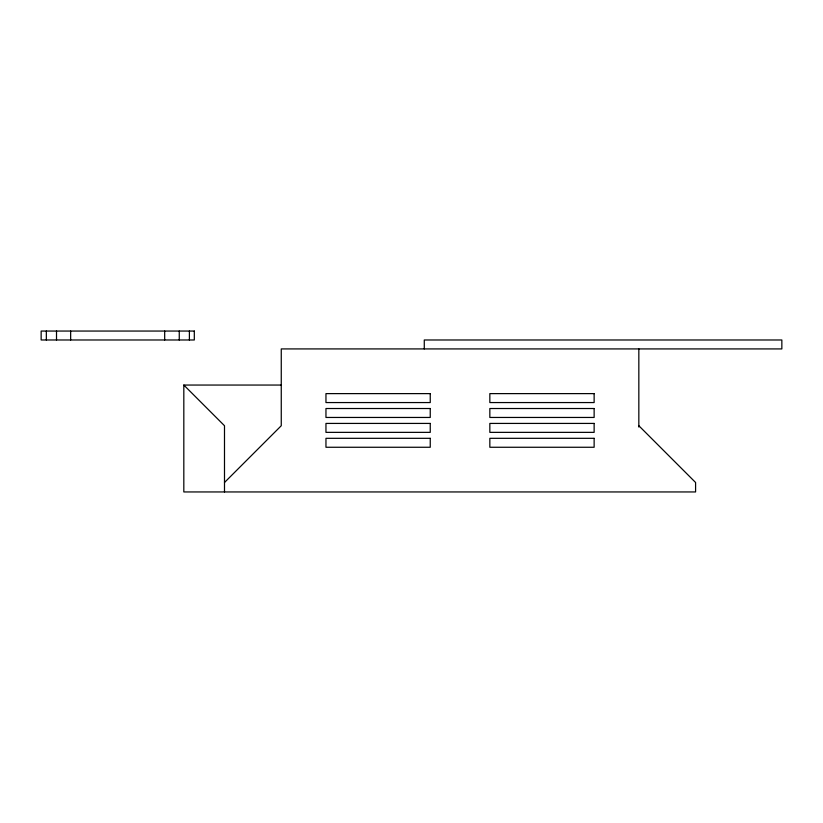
<?xml version="1.0" encoding="UTF-8"?>
<svg xmlns="http://www.w3.org/2000/svg" width="823" height="823" viewBox="0 0 823 823"><rect width="100%" height="100%" fill="white"/><g stroke="black" fill="none" stroke-linecap="round" stroke-linejoin="round"><path stroke-width="1.23" d="M224.494 482.494L281.26 425.728L281.26 348.921L781.85 348.921L781.85 339.981L424.277 339.981L424.277 348.921M638.833 425.728L695.589 482.494L695.589 491.948L183.817 491.948L183.817 385.051L281.26 385.051M183.817 385.051L224.494 425.728L224.494 491.948M638.833 348.921L638.833 427.055M189.393 331.052L189.393 339.981M179.26 331.052L179.26 339.981M164.682 331.052L164.682 339.981M70.655 331.052L70.655 339.981M56.509 331.052L56.509 339.981M46.345 331.052L46.345 339.981M194.31 331.052L41.15 331.052L41.15 339.981L194.31 339.981L194.31 331.052M430.244 393.62L325.959 393.62L325.959 402.56L430.244 402.56L430.244 393.62M594.134 393.62L489.839 393.62L489.839 402.56L594.134 402.56L594.134 393.62M430.244 408.517L325.959 408.517L325.959 417.456L430.244 417.456L430.244 408.517M594.134 408.517L489.839 408.517L489.839 417.456L594.134 417.456L594.134 408.517M430.244 423.423L325.959 423.423L325.959 432.363L430.244 432.363L430.244 423.423M594.134 423.423L489.839 423.423L489.839 432.363L594.134 432.363L594.134 423.423M430.244 438.32L325.959 438.32L325.959 447.259L430.244 447.259L430.244 438.32M594.134 438.32L489.839 438.32L489.839 447.259L594.134 447.259L594.134 438.32"/></g></svg>
